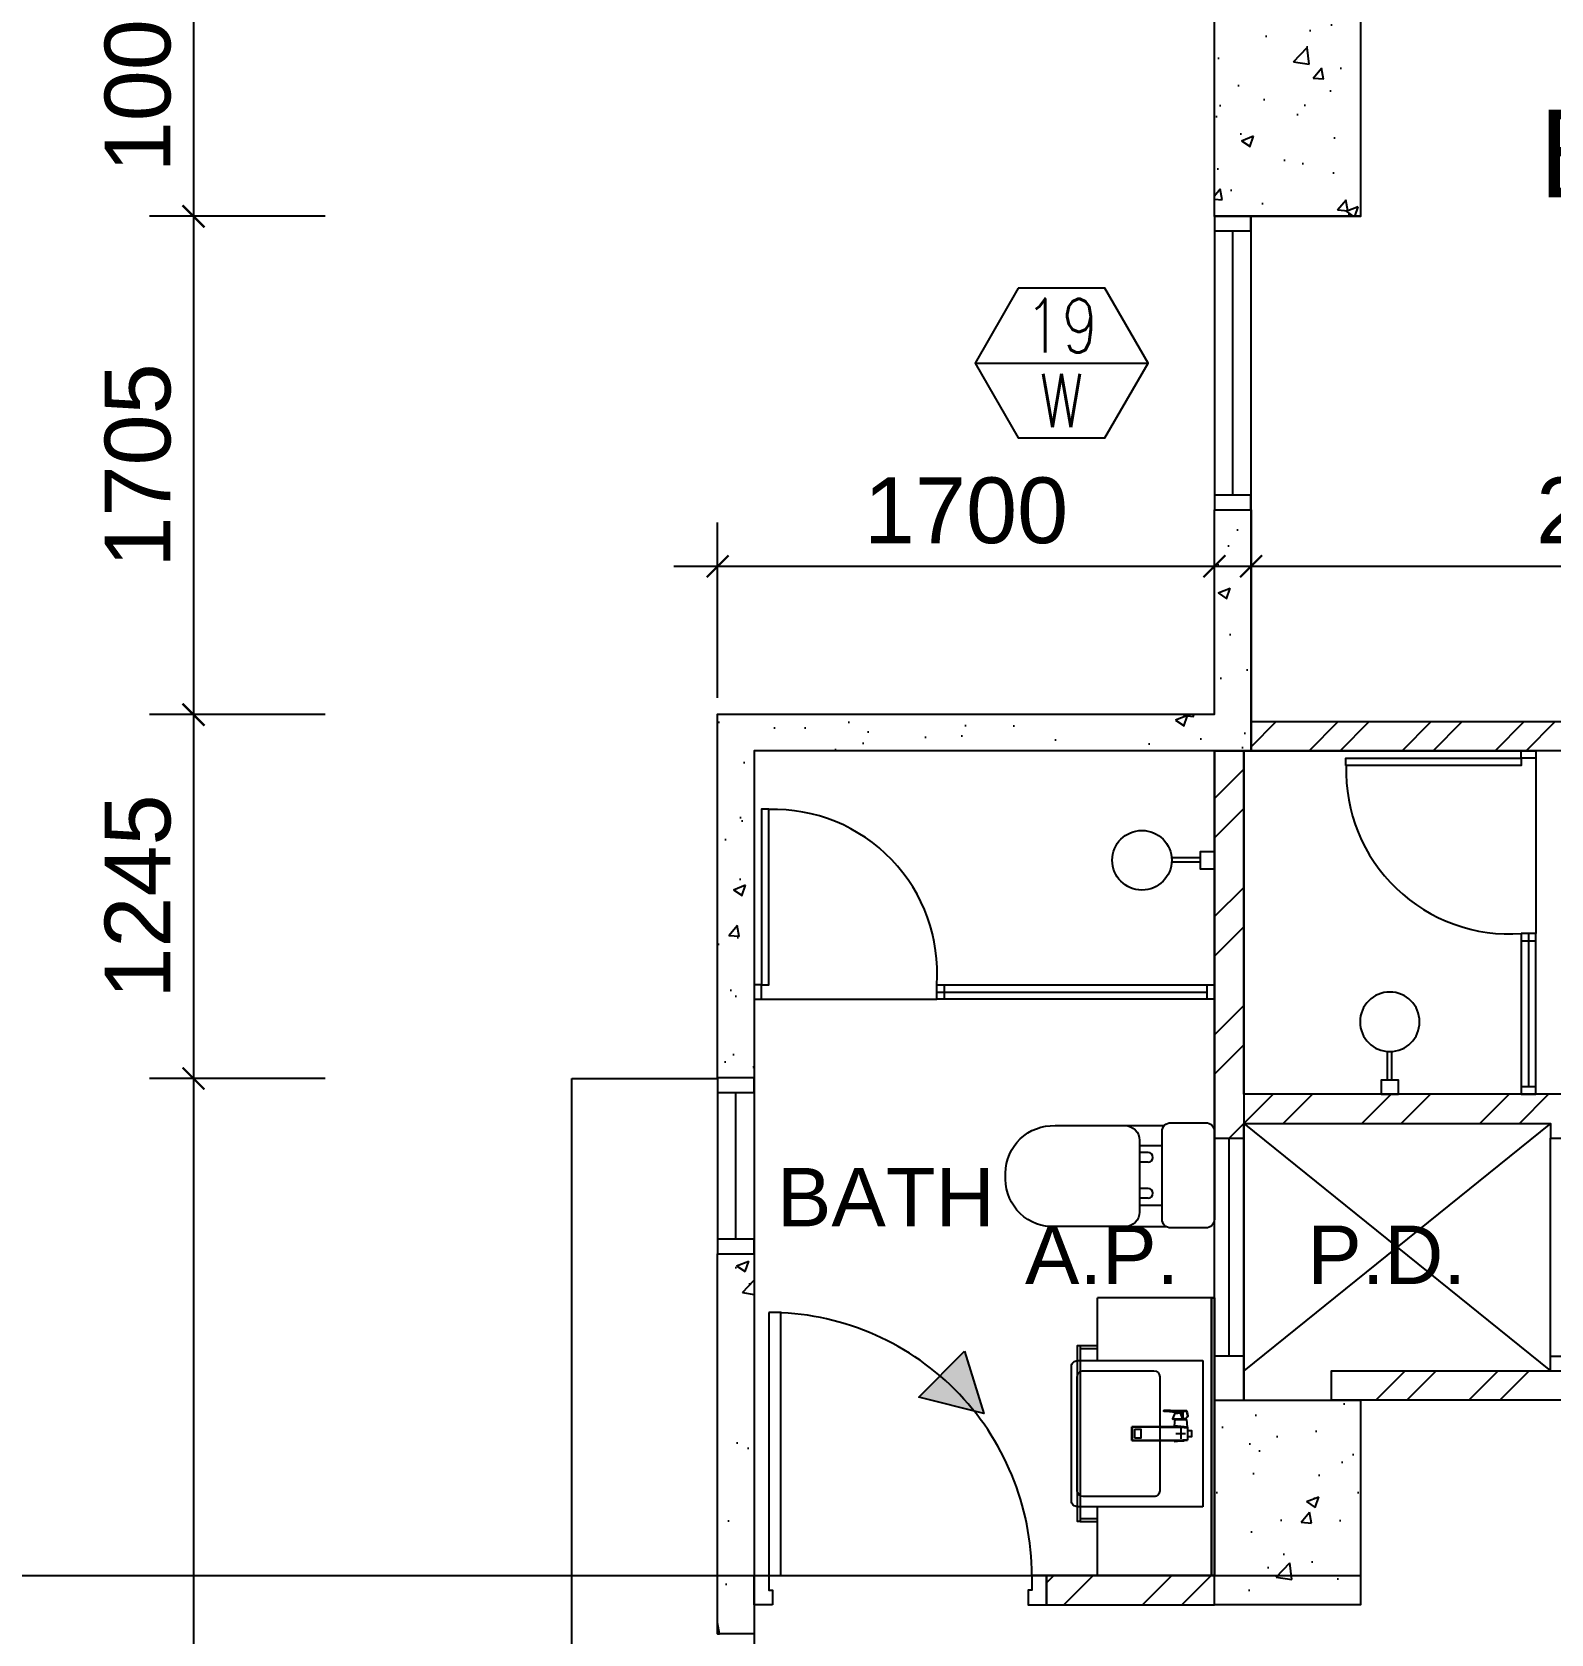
# Model space of a CAD drawing. Header units: millimetres. Extents: x -1214 to 71105, y 7230 to 56309.
# Drawn here: x 10654 to 15852, y 28500 to 33981 of the extents above; entities that cross this region are included whole.
import ezdxf
from ezdxf.enums import TextEntityAlignment as Align

# ---------------------------------------------------------------- set-up
doc = ezdxf.new("R2010")
doc.units = ezdxf.units.MM
doc.header["$MEASUREMENT"] = 0
doc.linetypes.add('CENTERX2', pattern=[101.6, 63.5, -12.7, 12.7, -12.7])
doc.layers.get('0').update_dxf_attribs({"color": 8})
doc.layers.get('Defpoints').update_dxf_attribs({"color": 8})
for name, color, linetype in [('Architectural Features', 8, 'Continuous'), ('Default', 8, 'Continuous'), ('Door', 8, 'Continuous'), ('FSD', 8, 'Continuous'), ('GBP A.P.', 8, 'Continuous'), ('GBP Dim', 8, 'Continuous'), ('GBP Text 200', 8, 'Continuous'), ('GBP Text 250', 8, 'Continuous'), ('grid', 8, 'CENTERX2'), ('hatch', 8, 'Continuous'), ('LP-Furn built-in', 8, 'Continuous'), ('LP-Sanitary', 8, 'Continuous'), ('PD', 8, 'Continuous'), ('PD DOOR', 8, 'Continuous'), ('TEXT', 8, 'Continuous'), ('WALL-NEW', 8, 'Continuous'), ('WALL-STRUCTURE', 8, 'Continuous'), ('WINDOW', 8, 'Continuous'), ('Window Mark', 8, 'Continuous'), ('zzz-room mix', 8, 'Continuous')]:
    doc.layers.add(name, color=color, linetype=linetype)
doc.layers.add('LP-Nonplot', color=8, linetype='Continuous', plot=False)
doc.styles.add('BH', font='arial.ttf')
doc.styles.add('ROMANS', font='romans.shx')
doc.dimstyles.new('200 GBP', dxfattribs={"dimscale": 1.5, "dimtxt": 150, "dimasz": 50, "dimexe": 100, "dimexo": 50, "dimgap": 50, "dimtad": 1, "dimdec": 0, "dimzin": 0, "dimdsep": 46, "dimtxsty": 'BH', "dimblk": 'ARCHTICK', "dimcen": 0.09, "dimdle": 100, "dimclrd": 9, "dimclre": 9, "dimclrt": 1, "dimadec": 0, "dimazin": 0, "dimtfac": 1, "dimtdec": 0, "dimtix": 1, "dimtmove": 2, "dimatfit": 3, "dimldrblk": 'ARCHTICK', "dimfxl": 300, "dimfxlon": 1, "dimtolj": 1, "dimtzin": 0, "dimarcsym": 0})

# ---------------------------------------------------------------- blocks, each defined once
blk = doc.blocks.new('SEANNOT_GROUP2')
at = {"layer": 'Default'}
blk.add_line((81.5, 351.1), (81.5, 317.9), dxfattribs=at)
blk = doc.blocks.new('SEANNOT_GROUP3')
at = {"layer": 'Default'}
blk.add_line((99.8, 335.2), (63.8, 335.2), dxfattribs=at)
blk = doc.blocks.new('ghtfdgd')
at = {"layer": 'LP-Sanitary'}
for p, q in [((79230.7, -114993.6), (79230.7, -114979.6)), ((79231.2, -114979.1), (79250.2, -114979.1)), ((79250.7, -114979.6), (79250.7, -114993.6)), ((79214.2, -115039.6), (79218.2, -114994.6)), ((79217.1, -115027.9), (79214.2, -115039.6)), ((79215.7, -115019.1), (79215.7, -115005.6)), ((79215.7, -115005.6), (79217.2, -115005.6)), ((79220.2, -114994.6), (79217.1, -115027.9)), ((79217.5, -115184.4), (79217.1, -115027.9)), ((79220.2, -114994.6), (79218.2, -114994.6)), ((79218.9, -115183.4), (79220.2, -114994.6)), ((79261.1, -114994.6), (79220.2, -114994.6)), ((79250.2, -114994.1), (79231.2, -114994.1)), ((79238.9, -114994.1), (79238.9, -114994.6)), ((79242.4, -114994.6), (79242.4, -114994.1)), ((79263.2, -114994.6), (79261.1, -114994.6)), ((79261.1, -114994.6), (79262.4, -115183.4)), ((79264.2, -115027.9), (79261.1, -114994.6)), ((79263.2, -114994.6), (79288.7, -114996.6)), ((79263.2, -114994.6), (79267.1, -115039.6)), ((79264.2, -115027.9), (79263.8, -115184.4)), ((79264.2, -115027.9), (79267.1, -115039.6)), ((79288.7, -115037.7), (79267.1, -115039.6)), ((79288.7, -115037.7), (79288.7, -114996.6)), ((79290.7, -115009.4), (79290.7, -115000.9)), ((79290.7, -115009.6), (79290.7, -115009.4)), ((79290.7, -115010.3), (79290.7, -115009.6)), ((79290.7, -115044.4), (79290.7, -115010.3)), ((79290.9, -115010.4), (79310.4, -115018.6)), ((79290.9, -115010.4), (79290.9, -115044.5)), ((79290.9, -115044.5), (79310.4, -115036.3)), ((79310.7, -115017.8), (79291, -115009.5)), ((79291, -115009.5), (79291, -115009.5)), ((79291, -115009.5), (79291, -115009.5)), ((79291, -115044.9), (79310.7, -115036.6)), ((79310.4, -115018.6), (79310.5, -115018.7)), ((79310.4, -115036.3), (79310.5, -115036.2)), ((79310.5, -115018.7), (79310.5, -115027.4)), ((79310.5, -115036.2), (79310.5, -115027.4)), ((79310.7, -115017.8), (79314.8, -115009.2)), ((79313.5, -115028.9), (79313.5, -115020.8)), ((79313.5, -115020.8), (79317.3, -115050.9)), ((79313.5, -115028.9), (79313.5, -115036.9)), ((79313.5, -115036.9), (79317.3, -115075.5)), ((79313.5, -115037), (79317.3, -115075.5)), ((79315.2, -115010.7), (79313.6, -115020.4)), ((79313.6, -115020.5), (79313.6, -115020.4)), ((79317.3, -115050.5), (79313.6, -115020.5)), ((79315.2, -115010.7), (79317.3, -115050.4)), ((79318, -115050.2), (79316, -115010.5)), ((79317.3, -115002.9), (79318.9, -114997.5)), ((79319.4, -115044.7), (79317.3, -115002.9)), ((79318.7, -114997.4), (79318.9, -114997.5)), ((79319.3, -114997.6), (79318.9, -114997.4)), ((79318.9, -114997.5), (79319.4, -114997.7)), ((79319.4, -114997.7), (79319.4, -115044.7)), ((79319.8, -115045.3), (79319.8, -114998.3)), ((79217.1, -115039.6), (79214.2, -115039.6)), ((79267.1, -115039.6), (79264.2, -115039.6)), ((79290.7, -115044.7), (79290.7, -115044.4)), ((79317.3, -115050.4), (79317.3, -115050.5)), ((79317.3, -115051.4), (79317.3, -115063.3)), ((79317.3, -115075.1), (79317.3, -115063.3)), ((79317.7, -115051.6), (79318.9, -115052.3)), ((79317.7, -115063.5), (79317.7, -115051.6)), ((79317.7, -115063.5), (79317.7, -115075.4)), ((79317.7, -115075.4), (79318.9, -115074.8)), ((79319.4, -115051), (79318, -115050.2)), ((79318, -115076), (79319.3, -115075.3)), ((79318.9, -115074.8), (79318.9, -115052.3)), ((79319.4, -115044.7), (79319.4, -115051)), ((79319.8, -115051.6), (79319.8, -115045.3)), ((79319.8, -115051.9), (79319.8, -115051.6)), ((79319.8, -115051.9), (79319.8, -115074.4)), ((79319.8, -115074.4), (79319.8, -115074.6)), ((79218.9, -115183.4), (79217.5, -115184.4)), ((79217.5, -115184.4), (79263.8, -115184.4)), ((79262.4, -115183.4), (79218.9, -115183.4)), ((79225, -115154.8), (79225, -115173.1)), ((79255.3, -115153.8), (79226, -115153.8)), ((79255.3, -115154), (79226, -115154)), ((79226, -115174.1), (79255.3, -115174.1)), ((79256.3, -115173.1), (79256.3, -115154.8)), ((79262.4, -115183.4), (79263.8, -115184.4))]:
    blk.add_line(p, q, dxfattribs=at)
for centre, radius, start, end in [((79231.2, -114979.6), 0.5, 90, 180), ((79250.2, -114979.6), 0.5, 0, 90), ((79240.7, -115019.1), 25, 180, 185.7425), ((79231.2, -114993.6), 0.5, 180, 270), ((79250.2, -114993.6), 0.5, 270, 0), ((79280.3, -115017.1), 20, 56.8024, 65.1654), ((79280.3, -115017.1), 20, 294.8346, 301.6128), ((79290.9, -115000.9), 0.2, 127.8526, 180), ((79511, -115282.7), 357.7, 125.8498, 127.9825), ((79530.3, -115308.3), 389.7, 125.9264, 127.8836), ((79234, -109870), 5139.5, 270.6358, 270.8997), ((79227.2, -108854.2), 6155.7, 270.59451, 270.81562), ((79288.3, -115009.7), 2.67, 3.1953, 9.3367), ((79301.7, -114992.9), 0.28, 69.6864, 135.2011), ((79319.7, -114996.5), 23.1, 247.1252, 247.4995), ((79339.3, -115104.4), 73.6, 112.7571, 112.8748), ((79312.3, -115020.9), 1.23, 6.0946, 11.5159), ((79308.7, -115037.4), 4.84, 5.245, 7.1928), ((79310.7, -115037.3), 2.83, 5.6454, 8.8147), ((79314, -115009.4), 0.822, 12.8215, 37.3786), ((79314.7, -115011.5), 2.53, 77.4972, 90.7881), ((79315.1, -115009.5), 0.509, 38.0096, 78.4052), ((84763.2, -116562.2), 5664.7, 164.0221, 164.0885), ((79313.8, -115010.5), 2.18, 358.6743, 36.2852), ((79318.5, -114997.9), 0.689, 55.9542, 80.1325), ((79319, -114998.3), 0.8, 0.0065, 61.4767), ((79290.9, -115044.7), 0.2, 180.014, 293.047), ((79317.8, -115050.7), 0.54, 62.2217, 149.6873), ((79305.3, -115051.3), 11.9, 359.6229, 2.1624), ((79313.2, -115075.2), 4.12, 356.1198, 1.3814), ((79317.8, -115075.5), 0.494, 177.6992, 295.8531), ((79318.6, -115075.3), 0.938, 181.0891, 220.2205), ((79315.7, -115050), 2.38, 342.3129, 353.972), ((79317.3, -115050.2), 0.738, 359.2113, 2.9985), ((79319, -115074.6), 0.786, 294.1963, 0.4917), ((79319.1, -115051.6), 0.688, 1.5121, 63.734)]:
    blk.add_arc(centre, radius, start, end, dxfattribs=at)
for centre, major_axis, ratio, start_param, end_param in [((79290.9, -115000.9), (0.2, 0), 0.870233, 1.308042, 3.141593), ((79290.9, -115009.4), (0.2, 0), 0.870251, 1.333095, 3.141593), ((79290.9, -115010.3), (0.2, 0), 0.5, 3.141593, 4.712389), ((79290.9, -115000.9), (0.123, -0.158), 0.834595, 2.099205, 3.141593), ((79290.9, -115000.9), (0.123, -0.158), 0.834595, 3.141593, 3.165459), ((79290.9, -115010), (0.077, 0.836), 0.04975, 4.217846, 5.325586), ((79301.6, -114992.9), (0.117, -0.162), 0.844851, 2.109561, 3.167674), ((79310.4, -115018.2), (-0.311, -0.737), 0.21898, 1.092037, 2.210933), ((79310.4, -115035.9), (-0.311, 0.737), 0.21898, 2.049556, 3.141593), ((79310.5, -115018.3), (-0.309, -0.738), 0.217421, 1.09135, 2.210755), ((79310.5, -115035.8), (-0.309, 0.738), 0.217421, 2.050243, 3.169648), ((79310.4, -115035.9), (-0.311, 0.737), 0.21898, 3.141593, 3.168451), ((79314.3, -115020.6), (-0.782, -0.167), 0.921627, 5.682069, 6.099643), ((79314.3, -115020.8), (-0.794, -0.099), 0.898005, 5.760928, 6.175764), ((79314.3, -115036.7), (0.793, 0.106), 0.789486, 3.026004, 3.133916), ((79314.3, -115036.9), (0.796, 0.077), 0.827125, 3.057559, 3.141593), ((79315.1, -115009.6), (0.173, 0.708), 0.018166, 0.444134, 0.918054), ((79315.3, -115009.6), (0.412, 0.321), 0.549065, 0.513637, 1.195391), ((79315.7, -115010.9), (-0.499, -0.026), 0.868619, 4.118709, 5.82428), ((79316.8, -115003.6), (0.961, -0.275), 0.902908, 1.271288, 1.565184), ((79318.4, -114998), (-0.211, -0.772), 0.117484, 2.694436, 3.141054), ((79318.5, -114998.1), (-0.382, -0.703), 0.237912, 2.705017, 3.14394), ((79319, -114998.3), (-0.382, -0.703), 0.237912, 2.705017, 3.141091), ((79319, -114998.3), (-0.8, 0), 0.876594, 3.141494, 4.164132), ((79290.9, -115044.4), (0.2, 0), 0.5, 3.141593, 4.712389), ((79290.9, -115044.1), (-0.077, 0.836), 0.04975, 2.065339, 3.17308), ((79317.8, -115050.6), (-0.5, -0.016), 0.857677, 4.139605, 5.842177), ((79317.8, -115050.9), (-0.5, -0.02), 0.273668, 4.356492, 6.23412), ((79317.8, -115063.3), (-0.5, 0), 0.5, 0.054498, 1.448623), ((79317.8, -115075.5), (-0.494, 0.079), 0.969108, 0.192451, 2.070079), ((79319, -115045.3), (-0.8, 0), 0.876594, 3.141494, 4.164132), ((79226, -115154.8), (-1, 0), 0.992546, 4.712389, 6.283185), ((79226, -115154.9), (1, 0), 0.890286, 1.570796, 3.141593), ((79226, -115173.1), (1, 0), 0.992546, 3.141593, 4.712389), ((79255.3, -115154.8), (-1, 0), 0.992546, 3.141593, 4.712389), ((79255.3, -115154.9), (1, 0), 0.890286, 0, 1.570796), ((79255.3, -115173.1), (1, 0), 0.992546, 4.712389, 6.283185)]:
    blk.add_ellipse(centre, major_axis=major_axis, ratio=ratio, start_param=start_param, end_param=end_param, dxfattribs=at)
for points, knots in [([(79291, -115009.5), (79291, -115009.5), (79290.9, -115009.5), (79290.8, -115009.6), (79290.7, -115009.6), (79290.7, -115009.6)], [0, 0, 0, 0, 0.5, 0.5, 1, 1, 1, 1]), ([(79291, -115000.7), (79291, -115000.8), (79291, -115000.8), (79291, -115000.9), (79291, -115001.2), (79291, -115001.4), (79291, -115001.7), (79291, -115002.7), (79291, -115003.8), (79291, -115004.8), (79291, -115006.3), (79291, -115007.8), (79291, -115009.2)], [0, 0, 0, 0, 0.02306, 0.02306, 0.02306, 0.115301, 0.115301, 0.115301, 0.484264, 0.484264, 0.484264, 1, 1, 1, 1]), ([(79301.6, -114992.7), (79301.9, -114992.8), (79302.2, -114992.9), (79302.5, -114993), (79305, -114993.6), (79307.5, -114994.3), (79310.1, -114995), (79312.9, -114995.8), (79315.8, -114996.6), (79318.7, -114997.4)], [0, 0, 0, 0, 0.051688, 0.051688, 0.051688, 0.494848, 0.494848, 0.494848, 1, 1, 1, 1]), ([(79310.5, -115018.7), (79310.9, -115018.8), (79311.2, -115019), (79311.9, -115019.4), (79312.2, -115019.7), (79312.8, -115020.1), (79313, -115020.3), (79313.4, -115020.5), (79313.5, -115020.5), (79313.5, -115020.7)], [0, 0, 0, 0, 0.25, 0.25, 0.5, 0.5, 0.75, 0.75, 1, 1, 1, 1]), ([(79310.5, -115036.2), (79310.9, -115036.1), (79311.2, -115035.9), (79311.9, -115035.6), (79312.2, -115035.5), (79312.8, -115035.6), (79313, -115035.7), (79313.4, -115036.2), (79313.5, -115036.5), (79313.5, -115036.8)], [0, 0, 0, 0, 0.25, 0.25, 0.5, 0.5, 0.75, 0.75, 1, 1, 1, 1]), ([(79313.6, -115020.4), (79313.5, -115020.2), (79313.5, -115020), (79313.3, -115019.6), (79313.2, -115019.3), (79312.7, -115018.8), (79312.3, -115018.6), (79311.6, -115018.2), (79311.2, -115018), (79310.8, -115017.9)], [0, 0, 0, 0, 0.25, 0.25, 0.5, 0.5, 0.75, 0.75, 1, 1, 1, 1]), ([(79310.8, -115036.5), (79311, -115036.5), (79311.3, -115036.3), (79311.8, -115036.2), (79312.2, -115036.1), (79312.5, -115036), (79312.8, -115036), (79313, -115036), (79313.1, -115036.1), (79313.2, -115036.2), (79313.4, -115036.3), (79313.5, -115036.6), (79313.5, -115036.7), (79313.5, -115036.8)], [0, 0, 0, 0, 0.124812, 0.2213171, 0.3092796, 0.3899271, 0.4711589, 0.5451559, 0.6166529, 0.6889172, 0.7974179, 0.8896188, 0.9816515, 0.9816515, 0.9816515, 0.9816515]), ([(79314.8, -115009.2), (79314.8, -115009.2), (79314.9, -115009.2), (79314.9, -115009.2), (79315, -115009.2), (79315, -115009.2), (79315.1, -115009.2), (79315.2, -115009.2)], [0, 0, 0, 0, 0.25, 0.25, 0.5, 0.5, 1, 1, 1, 1]), ([(79317.1, -115002.7), (79317, -115003), (79316.9, -115003.3), (79316.8, -115003.6), (79316.5, -115004.7), (79316.2, -115005.8), (79315.9, -115006.9), (79315.7, -115007.6), (79315.4, -115008.3), (79315.2, -115009)], [0, 0, 0, 0, 0.131954, 0.131954, 0.131954, 0.659772, 0.659772, 0.659772, 1, 1, 1, 1]), ([(79315.2, -115009.2), (79315.2, -115009.2), (79315.2, -115009.2), (79315.2, -115009.2), (79315.2, -115009.2), (79315.2, -115009.2)], [0, 0, 0, 0, 0.5, 0.5, 1, 1, 1, 1]), ([(79315.2, -115009.2), (79315.3, -115009.3), (79315.3, -115009.4), (79315.3, -115009.5), (79315.3, -115009.6), (79315.3, -115009.8), (79315.3, -115009.8), (79315.3, -115009.9), (79315.3, -115010), (79315.2, -115010.2), (79315.2, -115010.3), (79315.2, -115010.5), (79315.2, -115010.6), (79315.2, -115010.7)], [0, 0, 0, 0, 0.125, 0.125, 0.25, 0.25, 0.375, 0.375, 0.5, 0.5, 0.75, 0.75, 1, 1, 1, 1]), ([(79318.7, -114997.4), (79318.6, -114997.5), (79318.6, -114997.7), (79318.5, -114997.9), (79318.2, -114999), (79317.9, -115000.1), (79317.5, -115001.2), (79317.4, -115001.7), (79317.2, -115002.2), (79317.1, -115002.7)], [0, 0, 0, 0, 0.095324, 0.095324, 0.095324, 0.707603, 0.707603, 0.707603, 1, 1, 1, 1]), ([(79317.3, -115050.5), (79317.3, -115050.5), (79317.3, -115050.5), (79317.3, -115050.6), (79317.3, -115050.6), (79317.3, -115050.7), (79317.3, -115050.8), (79317.3, -115050.9)], [0, 0, 0, 0, 0.25, 0.25, 0.5, 0.5, 1, 1, 1, 1]), ([(79317.3, -115051.4), (79317.3, -115051.5), (79317.3, -115051.5), (79317.5, -115051.6), (79317.6, -115051.6), (79317.7, -115051.6)], [0, 0, 0, 0, 0.5, 0.5, 1, 1, 1, 1]), ([(79317.3, -115075.1), (79317.3, -115075.2), (79317.3, -115075.2), (79317.5, -115075.3), (79317.6, -115075.3), (79317.7, -115075.4)], [0, 0, 0, 0, 0.5, 0.5, 1, 1, 1, 1]), ([(79317.7, -115051.6), (79317.7, -115051.6), (79317.7, -115051.5), (79317.8, -115051.4), (79317.8, -115051.3), (79317.8, -115051.1), (79317.8, -115051), (79317.9, -115050.9), (79317.9, -115050.8), (79317.9, -115050.7)], [0, 0, 0, 0, 0.25, 0.25, 0.5, 0.5, 0.75, 0.75, 1, 1, 1, 1]), ([(79319.4, -115051), (79319.4, -115051), (79319.4, -115051), (79319.4, -115051), (79319.4, -115051), (79319.4, -115051), (79319.4, -115051), (79319.4, -115051.1), (79319.4, -115051.1), (79319.4, -115051.2), (79319.4, -115051.2), (79319.3, -115051.3), (79319.3, -115051.3), (79319.3, -115051.4), (79319.3, -115051.5), (79319.2, -115051.6), (79319.2, -115051.6), (79319.1, -115051.7), (79319.1, -115051.8), (79319, -115051.9), (79319, -115052), (79318.9, -115052.1), (79318.9, -115052.1), (79318.9, -115052.2), (79318.9, -115052.3), (79318.9, -115052.3), (79318.9, -115052.3), (79318.9, -115052.3), (79318.9, -115052.3), (79318.9, -115052.3), (79318.9, -115052.3)], [0, 0, 0, 0, 0.000034, 0.000034, 0.000034, 0.03445, 0.03445, 0.03445, 0.175251, 0.175251, 0.175251, 0.317196, 0.317196, 0.317196, 0.479622, 0.479622, 0.479622, 0.662074, 0.662074, 0.662074, 0.829132, 0.829132, 0.829132, 0.958486, 0.958486, 0.958486, 0.999966, 0.999966, 0.999966, 1, 1, 1, 1]), ([(79319.8, -115051.9), (79319.8, -115052), (79319.7, -115052), (79319.7, -115052.1), (79319.6, -115052.2), (79319.4, -115052.3), (79319.3, -115052.3), (79319.1, -115052.3), (79319, -115052.3), (79318.9, -115052.3)], [0, 0, 0, 0, 0.25, 0.25, 0.5, 0.5, 0.75, 0.75, 1, 1, 1, 1]), ([(79319.8, -115074.4), (79319.8, -115074.5), (79319.7, -115074.5), (79319.7, -115074.6), (79319.6, -115074.7), (79319.4, -115074.8), (79319.3, -115074.8), (79319.1, -115074.8), (79319, -115074.8), (79318.9, -115074.8)], [0, 0, 0, 0, 0.25, 0.25, 0.5, 0.5, 0.75, 0.75, 1, 1, 1, 1]), ([(79319.3, -115075.3), (79319.3, -115075.3), (79319.3, -115075.3), (79319.2, -115075.3), (79319.2, -115075.3), (79319.1, -115075.3), (79319.1, -115075.2), (79319, -115075.2), (79319, -115075.1), (79318.9, -115075.1), (79318.9, -115075), (79318.9, -115074.9), (79318.9, -115074.9), (79318.9, -115074.9), (79318.9, -115074.8), (79318.9, -115074.8), (79318.9, -115074.8), (79318.9, -115074.8), (79318.9, -115074.8)], [0.3296223, 0.3296223, 0.3296223, 0.3296223, 0.4796217, 0.4796217, 0.4796217, 0.6620737, 0.6620737, 0.6620737, 0.829132, 0.829132, 0.829132, 0.9584856, 0.9584856, 0.9584856, 0.9999655, 0.9999655, 0.9999655, 1, 1, 1, 1])]:
    blk.add_open_spline(points, degree=3, knots=knots, dxfattribs=at)
for points, degree in [([(79301.8, -114992.7), (79301.7, -114992.6), (79301.7, -114992.7), (79301.6, -114992.7)], 3), ([(79318.6, -114997.3), (79316.3, -114996.6), (79310.7, -114995.1), (79301.8, -114992.7)], 3), ([(79313.5, -115028.9), (79313.5, -115028.4), (79313.4, -115028), (79312.3, -115027.4), (79311.4, -115027.4), (79310.5, -115027.4)], 5), ([(79317.9, -115075.9), (79317.9, -115076), (79318, -115076), (79318, -115075.9)], 3)]:
    blk.add_open_spline(points, degree=degree, dxfattribs=at)
at = {"layer": 'LP-Nonplot'}
for name in ['SEANNOT_GROUP3', 'SEANNOT_GROUP2']:
    blk.add_blockref(name, (79159.1, -115352.3), dxfattribs=at)
blk = doc.blocks.new('SINK')
at = {"layer": 'LP-Sanitary'}
blk.add_line((-74936.8, -44774), (-75436.8, -44774), dxfattribs=at)
blk.add_lwpolyline([(-75436.8, -44774), (-75436.8, -45203.2, 0.414214), (-75416.8, -45223.2), (-74956.8, -45223.2, 0.414214), (-74936.8, -45203.2), (-74936.8, -44774)], format="xyb", dxfattribs=at)
blk.add_lwpolyline([(-75401.8, -44941.1), (-75401.8, -45183.3, 0.414117), (-75381.8, -45203.2), (-74991.8, -45203.2, 0.41431), (-74971.8, -45183.2), (-74971.8, -44941.1, 0.414117), (-74991.8, -44921.1), (-75381.8, -44921.1, 0.41431)], format="xyb", close=True, dxfattribs=at)
at = {"layer": 'LP-Furn built-in'}
blk.add_blockref('ghtfdgd', (-154427.4, 70168.1), dxfattribs=at)
blk = doc.blocks.new('pln_sink 1100x380')
at = {"ltscale": 1000}
for p, q in [((0, 0), (400, 0)), ((400, 0), (400, -235)), ((459.9, -184.9), (400, -184.9)), ((459.9, -194.9), (400, -194.9)), ((400, -735), (400, -950)), ((459.9, -776.6), (400, -776.6)), ((459.9, -786.6), (400, -786.6)), ((0, -950), (400, -950))]:
    blk.add_line(p, q, dxfattribs=at)
for points in [[(10, -950), (10, 0), (0, 0), (0, -950), (10, -950)], [(10, 0), (10, -950), (0, -950), (0, 0), (10, 0)]]:
    blk.add_lwpolyline(points, dxfattribs=at)
at = {"ltscale": 200}
blk.add_lwpolyline([(459.9, -184.9), (468.4, -184.9), (468.4, -786.6), (459.9, -786.6)], close=True, dxfattribs=at)
at = {"layer": 'LP-Furn built-in', "extrusion": (0, 0, -1), "zscale": -1, "rotation": 270}
blk.add_blockref('SINK', (44734, -75671.8), dxfattribs=at)
blk = doc.blocks.new('pln_shower head')
at = {"ltscale": 100}
for points in [[(101, 9.1), (200, 9.1)], [(101, -5.9), (200, -5.9)]]:
    blk.add_lwpolyline(points, dxfattribs=at)
at = {"ltscale": 0.5}
blk.add_lwpolyline([(248, 30.1), (248, -29.9), (200, -29.9), (200, 30.1)], close=True, dxfattribs=at)
at = {"ltscale": 100}
blk.add_circle((0, 0), 101.9, dxfattribs=at)
blk = doc.blocks.new('pln_toilet')
for p, q in [((-170.1, -306.5), (-170.1, -171.6)), ((175.5, -306.5), (175.5, -165.2)), ((-78.2, -226.9), (-78.2, -256.5)), ((-45, -226.9), (-45, -256.5)), ((44.7, -226.9), (44.7, -256.5)), ((77.9, -226.9), (77.9, -256.5))]:
    blk.add_line(p, q)
for points in [[(180, -30), (180, -149.3, -0.414214), (150, -179.3), (-150, -179.3, -0.414214), (-180, -149.3), (-180, -30, -0.414214), (-150, 0), (150, 0, -0.414214)], [(175.5, -306.5), (175.5, -545.1, -0.424695), (14, -715.1), (-7.8, -715.1, -0.423698), (-170.1, -545.1), (-170.1, -306.5, -0.414214), (-120.1, -256.5), (125.5, -256.5, -0.414214)]]:
    blk.add_lwpolyline(points, format="xyb", close=True)
for points in [[(-101.9, -256.5), (-101.9, -179.3)], [(102.9, -179.3), (102.9, -256.5)]]:
    blk.add_lwpolyline(points)
for centre in [(-61.6, -226.9), (61.3, -226.9)]:
    blk.add_arc(centre, 16.6, 0, 180)
blk = doc.blocks.new('A$C65CE4B9A')
at = {"layer": 'grid', "ltscale": 200}
blk.add_line((-66500, -6750), (0, -6750), dxfattribs=at)
blk = doc.blocks.new('_ArchTick')
at = {"color": 0, "const_width": 0.1}
blk.add_lwpolyline([(0.5, 0.5), (-0.5, -0.5)], dxfattribs=at)
blk = doc.blocks.new('*D28')
at = {"layer": 'Defpoints', "color": 0, "transparency": 16777216}
for p in [(11206.5, 30400.1), (11206.5, 24300), (11206.5, 24300)]:
    blk.add_point(p, dxfattribs=at)
at = {"layer": 'GBP Dim', "color": 9, "lineweight": -2, "transparency": 16777216}
for p, q in [((11206.5, 30550.1), (11206.5, 24150)), ((11206.5, 30400.1), (11056.5, 30400.1)), ((11206.5, 24300), (11056.5, 24300))]:
    blk.add_line(p, q, dxfattribs=at)
at = {"layer": 'GBP Dim', "color": 9, "lineweight": -2, "transparency": 16777216, "xscale": 75, "yscale": 75, "zscale": 75}
for p, rotation in [((11206.5, 30400.1), 90), ((11206.5, 24300), 270)]:
    blk.add_blockref('_ArchTick', p, dxfattribs=dict(at, rotation=rotation))
at = {"layer": 'GBP Dim', "transparency": 16777216, "insert": (11016.6, 27350), "char_height": 225, "attachment_point": 5, "rotation": 90, "style": 'BH'}
blk.add_mtext('\\A1;6100', dxfattribs=at)
blk = doc.blocks.new('*D54')
at = {"layer": 'Defpoints', "color": 0, "transparency": 16777216}
for p in [(13532, 34349.9), (11206.5, 33350), (14032, 33350)]:
    blk.add_point(p, dxfattribs=at)
at = {"layer": 'GBP Dim', "color": 9, "lineweight": -2, "transparency": 16777216}
for p, q in [((11206.5, 34499.9), (11206.5, 33200)), ((11656.5, 34349.9), (11056.5, 34349.9)), ((11656.5, 33350), (11056.5, 33350))]:
    blk.add_line(p, q, dxfattribs=at)
at = {"layer": 'GBP Dim', "color": 9, "lineweight": -2, "transparency": 16777216, "xscale": 75, "yscale": 75, "zscale": 75}
for p, rotation in [((11206.5, 34349.9), 90), ((11206.5, 33350), 270)]:
    blk.add_blockref('_ArchTick', p, dxfattribs=dict(at, rotation=rotation))
at = {"layer": 'GBP Dim', "transparency": 16777216, "insert": (11016.6, 33849.9), "char_height": 225, "attachment_point": 5, "rotation": 90, "style": 'BH'}
blk.add_mtext('\\A1;1000', dxfattribs=at)
blk = doc.blocks.new('*D55')
at = {"layer": 'Defpoints', "color": 0, "transparency": 16777216}
for p in [(14032, 33350), (11206.5, 31645.2), (13532, 31645.2)]:
    blk.add_point(p, dxfattribs=at)
at = {"layer": 'GBP Dim', "color": 9, "lineweight": -2, "transparency": 16777216}
for p, q in [((11206.5, 33500), (11206.5, 31495.2)), ((11656.5, 33350), (11056.5, 33350)), ((11656.5, 31645.2), (11056.5, 31645.2))]:
    blk.add_line(p, q, dxfattribs=at)
at = {"layer": 'GBP Dim', "color": 9, "lineweight": -2, "transparency": 16777216, "xscale": 75, "yscale": 75, "zscale": 75}
for p, rotation in [((11206.5, 33350), 90), ((11206.5, 31645.2), 270)]:
    blk.add_blockref('_ArchTick', p, dxfattribs=dict(at, rotation=rotation))
at = {"layer": 'GBP Dim', "transparency": 16777216, "insert": (11016.6, 32497.6), "char_height": 225, "attachment_point": 5, "rotation": 90, "style": 'BH'}
blk.add_mtext('\\A1;1705', dxfattribs=at)
blk = doc.blocks.new('*D72')
at = {"layer": 'Defpoints', "color": 0, "transparency": 16777216}
for p in [(12401, 31645.2), (11206.5, 30400.1), (12401, 30400.1, 0)]:
    blk.add_point(p, dxfattribs=at)
at = {"layer": 'GBP Dim', "color": 9, "lineweight": -2, "transparency": 16777216}
for p, q in [((11206.5, 31795.2), (11206.5, 30250.1)), ((11656.5, 31645.2), (11056.5, 31645.2)), ((11656.5, 30400.1), (11056.5, 30400.1))]:
    blk.add_line(p, q, dxfattribs=at)
at = {"layer": 'GBP Dim', "color": 9, "lineweight": -2, "transparency": 16777216, "xscale": 75, "yscale": 75, "zscale": 75}
for p, rotation in [((11206.5, 31645.2), 90), ((11206.5, 30400.1), 270)]:
    blk.add_blockref('_ArchTick', p, dxfattribs=dict(at, rotation=rotation))
at = {"layer": 'GBP Dim', "transparency": 16777216, "insert": (11016.6, 31022.7), "char_height": 225, "attachment_point": 5, "rotation": 90, "style": 'BH'}
blk.add_mtext('\\A1;1245', dxfattribs=at)
blk = doc.blocks.new('*D73')
at = {"layer": 'Defpoints', "color": 0, "transparency": 16777216}
for p in [(14700, 32152.7), (13000, 31446.2), (14700, 31446.2)]:
    blk.add_point(p, dxfattribs=at)
at = {"layer": 'GBP Dim', "color": 9, "lineweight": -2, "transparency": 16777216}
for p, q in [((13000, 31702.7), (13000, 32302.7)), ((14700, 31702.7), (14700, 32302.7)), ((12850, 32152.7), (14850, 32152.7))]:
    blk.add_line(p, q, dxfattribs=at)
at = {"layer": 'GBP Dim', "color": 9, "lineweight": -2, "transparency": 16777216, "xscale": 75, "yscale": 75, "zscale": 75, "rotation": 180}
blk.add_blockref('_ArchTick', (13000, 32152.7), dxfattribs=at)
at = {"layer": 'GBP Dim', "color": 9, "lineweight": -2, "transparency": 16777216, "xscale": 75, "yscale": 75, "zscale": 75}
blk.add_blockref('_ArchTick', (14700, 32152.7), dxfattribs=at)
at = {"layer": 'GBP Dim', "transparency": 16777216, "insert": (13850, 32342.6), "char_height": 225, "attachment_point": 5, "style": 'BH'}
blk.add_mtext('\\A1;1700', dxfattribs=at)
blk = doc.blocks.new('MISCWINDOWS')
blk.add_line((-4.041, 0), (4.041, 0))
blk.add_lwpolyline([(-2.021, 3.5), (-4.041, 0), (-2.021, -3.5), (2.021, -3.5), (4.041, 0), (2.021, 3.5)], close=True)
at = {"style": 'BH'}
for tag, p in [('MARK_NUMBER', (0, 1.75)), ('DWG_NUMBER', (0, -1.75))]:
    blk.add_attdef(tag, text='', height=2.5, dxfattribs=at).set_placement(p, align=Align.MIDDLE_CENTER)
blk = doc.blocks.new('*D188')
at = {"layer": 'Defpoints', "color": 0, "transparency": 16777216}
for p in [(17475, 32152.7), (14825.3, 31496.2), (17475, 31446.2)]:
    blk.add_point(p, dxfattribs=at)
at = {"layer": 'GBP Dim', "color": 9, "lineweight": -2, "transparency": 16777216}
for p, q in [((14825.3, 31702.7), (14825.3, 32302.7)), ((17475, 31702.7), (17475, 32302.7)), ((14675.3, 32152.7), (17625, 32152.7))]:
    blk.add_line(p, q, dxfattribs=at)
at = {"layer": 'GBP Dim', "color": 9, "lineweight": -2, "transparency": 16777216, "xscale": 75, "yscale": 75, "zscale": 75, "rotation": 180}
blk.add_blockref('_ArchTick', (14825.3, 32152.7), dxfattribs=at)
at = {"layer": 'GBP Dim', "color": 9, "lineweight": -2, "transparency": 16777216, "xscale": 75, "yscale": 75, "zscale": 75}
blk.add_blockref('_ArchTick', (17475, 32152.7), dxfattribs=at)
at = {"layer": 'GBP Dim', "transparency": 16777216, "insert": (16150.2, 32342.6), "char_height": 225, "attachment_point": 5, "style": 'BH'}
blk.add_mtext('\\A1;2650', dxfattribs=at)

msp = doc.modelspace()

# ---------------------------------------------------------------- hatches: boundary and pattern name
at = {"layer": 'FSD'}
msp.add_hatch(color=256, dxfattribs=at).paths.add_polyline_path([(13845.2, 29467.5), (13910.7, 29253.6), (13688.2, 29310)])
at = {"layer": 'hatch'}
h = msp.add_hatch(dxfattribs=at)
h.set_pattern_fill('AR-CONC', color=256, scale=60, style=0)
h.set_pattern_definition([(50, (-579051.98, 745630.23), (430.35611, -37.65128), [45, -495]), (355, (-579052, 745630.23), (-83.2508, 451.31528), [36, -396]), (100.4514, (-579016.1, 745627.1), (347.10563, 413.66373), [38.24411, -420.68527]), (46.1842, (-579052, 745750.23), (640.34463, -99.3114), [67.5, -742.5]), (96.6356, (-578998.6, 745741.96), (560.79762, 584.47072), [57.36617, -631.0278]), (351.1842, (-579052, 745750.23), (560.79717, 584.47116), [54, -594]), (21, (-578991.98, 745720.23), (358.14423, -241.57133), [45, -495]), (326, (-578992, 745720.23), (145.9892, 435.09003), [36, -396]), (71.4514, (-578962.13, 745700.1), (504.13358, 193.5183), [38.24411, -420.68527]), (37.5, (-579051.98, 745630.23), (7.295913, 199.736312), [0, -391.2, 0, -402, 0, -397.5]), (7.5, (-579051.98, 745630.23), (157.84172, 236.647027), [0, -229.2, 0, -382.2, 0, -151.5]), (327.5, (-579185.78, 745630.23), (320.293462, -13.532923), [0, -150, 0, -468, 0, -621]), (317.5, (-579245.78, 745630.23), (349.9117, 60.06299), [0, -195, 0, -310.8, 0, -441])])
h.paths.add_polyline_path([(15200, 34349.9), (15200, 33349.9), (14700, 33349.9), (14700, 34349.9)])
h = msp.add_hatch(dxfattribs=at)
h.set_pattern_fill('AR-CONC', color=256, scale=60, style=0)
h.set_pattern_definition([(50, (-579051.98, 745630.23), (430.35611, -37.65128), [45, -495]), (355, (-579052, 745630.23), (-83.2508, 451.31528), [36, -396]), (100.4514, (-579016.1, 745627.1), (347.10563, 413.66373), [38.24411, -420.68527]), (46.1842, (-579052, 745750.23), (640.34463, -99.3114), [67.5, -742.5]), (96.6356, (-578998.6, 745741.96), (560.79762, 584.47072), [57.36617, -631.0278]), (351.1842, (-579052, 745750.23), (560.79717, 584.47116), [54, -594]), (21, (-578991.98, 745720.23), (358.14423, -241.57133), [45, -495]), (326, (-578992, 745720.23), (145.9892, 435.09003), [36, -396]), (71.4514, (-578962.13, 745700.1), (504.13358, 193.5183), [38.24411, -420.68527]), (37.5, (-579051.98, 745630.23), (7.295913, 199.736312), [0, -391.2, 0, -402, 0, -397.5]), (7.5, (-579051.98, 745630.23), (157.841722, 236.647027), [0, -229.2, 0, -382.2, 0, -151.5]), (327.5, (-579185.78, 745630.23), (320.293462, -13.532923), [0, -150, 0, -468, 0, -621]), (317.5, (-579245.78, 745630.23), (349.9117, 60.06299), [0, -195, 0, -310.8, 0, -441])])
h.paths.add_polyline_path([(13000, 30402.1), (13000, 31646.2), (14700, 31646.2), (14700, 32346.2), (14825.3, 32346.2), (14825.3, 31521.2), (13154.8, 31521.2), (13125, 31521.2), (13125, 30402.1)])
h = msp.add_hatch(dxfattribs=at)
h.set_pattern_fill('ANSI32', color=256, scale=600, style=0)
h.set_pattern_definition([(45, (323672.64, -85897.09), (-159.09903, 159.09903), []), (45, (323778.7, -85897.09), (-159.09903, 159.09903), [])])
h.paths.add_polyline_path([(14825.3, 31621.2), (17575.3, 31621.2), (17575.3, 31521.2), (14825.3, 31521.2)])
h = msp.add_hatch(dxfattribs=at)
h.set_pattern_fill('ANSI32', color=256, scale=30, style=0)
h.set_pattern_definition([(45, (2890.7, 16720.07), (-202.0558, 202.0558), []), (45, (3025.4, 16720.07), (-202.0558, 202.0558), [])])
edge = h.paths.add_edge_path()
edge.add_line((15950, 30196.2), (15950, 30346.2))
edge.add_line((15950, 30346.2), (14800, 30346.2))
edge.add_line((14800, 30346.2), (14800, 31521.2))
edge.add_line((14800, 31521.2), (14700, 31521.2))
edge.add_line((14700, 31521.2), (14800, 31521.2))
edge.add_line((14800, 31521.2), (14700, 31521.2))
edge.add_line((14700, 31521.2), (14700, 30196.2))
edge.add_line((14700, 30196.2), (14700, 31521.2))
edge.add_line((14700, 31521.2), (14700, 30196.2))
edge.add_line((14700, 30196.2), (14700, 31521.2))
edge.add_line((14700, 31521.2), (14700, 30196.2))
edge.add_line((14700, 30196.2), (14800, 30196.2))
edge.add_line((14800, 30196.2), (14800, 30246.2))
edge.add_line((14800, 30246.2), (15850, 30246.2))
edge.add_line((15850, 30246.2), (15850, 30196.2))
edge.add_line((15850, 30196.2), (15950, 30196.2))
h = msp.add_hatch(dxfattribs=at)
h.set_pattern_fill('AR-CONC', color=256, scale=60, style=0)
h.set_pattern_definition([(50, (10109.3, 11879.9), (430.356, -37.651), [45, -495]), (355, (10109.3, 11879.9), (-83.251, 451.315), [36, -396]), (100.4514, (10145.16, 11876.75), (347.106, 413.664), [38.244, -420.685]), (46.1842, (10109.3, 11999.9), (640.345, -99.311), [67.5, -742.5]), (96.6356, (10162.66, 11991.6), (560.798, 584.47), [57.366, -631.028]), (351.184, (10109.3, 11999.9), (560.797, 584.47), [54, -594]), (21, (10169.3, 11969.9), (358.144, -241.571), [45, -495]), (326, (10169.3, 11969.9), (145.989, 435.09), [36, -396]), (71.4514, (10199.14, 11949.76), (504.134, 193.518), [38.244, -420.685]), (37.5, (10109.3, 11879.89), (7.2959, 199.7363), [0, -391.2, 0, -402, 0, -397.5]), (7.5, (10109.3, 11879.9), (157.8417, 236.647), [0, -229.2, 0, -382.2, 0, -151.5]), (327.5, (9975.5, 11879.89), (320.2935, -13.5329), [0, -150, 0, -468, 0, -621]), (317.5, (9915.5, 11879.9), (349.9117, 60.063), [0, -195, 0, -310.8, 0, -441])])
h.paths.add_polyline_path([(13000, 29800.1), (13125, 29800.1), (13125, 28499.9), (13000, 28499.9)])
h = msp.add_hatch(dxfattribs=at)
h.set_pattern_fill('ANSI32', color=256, scale=600, style=0)
h.set_pattern_definition([(45, (-864.01, 1092.3), (-159.099, 159.099), []), (45, (-757.95, 1092.3), (-159.099, 159.099), [])])
h.paths.add_polyline_path([(17475, 29400), (15950, 29400), (15950, 29450), (15850, 29450), (15850, 29400), (15200, 29400), (15200, 28700), (15200, 28700), (15200, 29300), (15300, 29300), (15300, 29299.9), (17475, 29300)])
h = msp.add_hatch(dxfattribs=at)
h.set_pattern_fill('AR-CONC', color=256, scale=60, style=0)
h.set_pattern_definition([(50, (0, -2e-10), (430.356, -37.6513), [45, -495]), (355, (0, -2e-10), (-83.251, 451.315), [36, -396]), (100.4514, (35.86, -3.14), (347.1056, 413.6637), [38.244, -420.685]), (46.1842, (0, 120), (640.345, -99.311), [67.5, -742.5]), (96.6356, (53.36, 111.7), (560.798, 584.471), [57.366, -631.028]), (351.1842, (0, 120), (560.797, 584.471), [54, -594]), (21, (60, 90), (358.1442, -241.5713), [45, -495]), (326, (60, 90), (145.989, 435.09), [36, -396]), (71.4514, (89.85, 69.87), (504.1336, 193.5183), [38.244, -420.685]), (37.5, (0, -2e-10), (7.2959, 199.7363), [0, -391.2, 0, -402, 0, -397.5]), (7.5, (0, -2e-10), (157.8417, 236.647), [0, -229.2, 0, -382.2, 0, -151.5]), (327.5, (-133.8, -2e-10), (320.2935, -13.5329), [0, -150, 0, -468, 0, -621]), (317.5, (-193.8, -2e-10), (349.9117, 60.063), [0, -195, 0, -310.8, 0, -441])])
h.paths.add_polyline_path([(15200, 28600), (14700, 28600), (14700, 29300), (15200, 29300)])
h = msp.add_hatch(dxfattribs=at)
h.set_pattern_fill('ANSI32', color=256, scale=30, style=0)
h.set_pattern_definition([(45, (14049.65, 28599.62), (-202.06, 202.06), []), (45, (14184.36, 28599.62), (-202.06, 202.06), [])])
h.paths.add_polyline_path([(14125, 28599.9), (14700, 28600), (14700, 28700), (14125, 28699.9)])

# ---------------------------------------------------------------- linework, layer by layer
at = {"layer": 'Architectural Features', "ltscale": 50}
msp.add_line((12500.9, 30400.1), (13000, 30400.1), dxfattribs=at)
msp.add_lwpolyline([(18900, 24299.9), (18900, 23799.9), (12500.9, 23799.9), (12500.9, 30400.1)], dxfattribs=at)
at = {"layer": 'Door'}
msp.add_lwpolyline([(13175, 29599.9), (13175, 28699.9), (13216.8, 28699.9), (13216.8, 29599.9)], close=True, dxfattribs=at)
for points in [[(13187.5, 28599.9), (13125, 28599.9), (13125, 28699.9), (13175, 28699.9), (13175, 28649.9), (13187.5, 28649.9), (13187.5, 28599.9)], [(14125, 28699.9), (14075, 28699.9), (14075, 28649.9), (14062.5, 28649.9), (14062.5, 28599.9), (14125, 28599.9), (14125, 28699.9)]]:
    msp.add_lwpolyline(points, dxfattribs=at)
msp.add_arc((13175, 28699.9), 900, 359.9587, 90, dxfattribs=at)
at = {"layer": 'FSD', "ltscale": 5}
msp.add_lwpolyline([(13845.2, 29467.5), (13910.7, 29253.6), (13688.2, 29310)], close=True, dxfattribs=at)
at = {"layer": 'LP-Sanitary'}
for p, q in [((15800, 31496.2), (15800, 30896.2)), ((13150, 30671.2), (13750, 30671.2))]:
    msp.add_line(p, q, dxfattribs=at)
for points in [[(14700, 30746.2), (14700, 30746.2), (14700, 31521.2), (13125, 31521.2), (13125, 30721.2)], [(15800, 30346.2), (15800, 30346.2), (15482.2, 30346.2), (15482.2, 30346.2), (14800, 30346.2), (14800, 31521.2), (15800.6, 31521.2)], [(15750, 30896.2), (15750, 30371.2)], [(15775, 30896.2), (15775, 30371.2)], [(15800, 30371.2), (15800, 30896.2), (15800, 30896.2)], [(13750, 30721.2), (14675, 30721.2)], [(13750, 30696.2), (14675, 30696.2)], [(14675, 30721.2), (14700, 30721.2), (14700, 30671.2), (14675, 30671.2), (14675, 30721.2)], [(14675, 30671.2), (13750, 30671.2), (13750, 30671.2)]]:
    msp.add_lwpolyline(points, dxfattribs=at)
for points in [[(15750, 31496.2), (15750, 31521.2), (15800, 31521.2), (15800, 31496.2)], [(15150, 31471.2), (15150, 31496.2), (15750, 31496.2), (15750, 31471.2)], [(13175, 31321.2), (13150, 31321.2), (13150, 30721.2), (13175, 30721.2)], [(15750, 30896.2), (15750, 30871.2), (15800, 30871.2), (15800, 30896.2)], [(13150, 30721.2), (13125, 30721.2), (13125, 30671.2), (13150, 30671.2)], [(13750, 30721.2), (13775, 30721.2), (13775, 30671.2), (13750, 30671.2)], [(15750, 30371.2), (15750, 30346.2), (15800, 30346.2), (15800, 30371.2)]]:
    msp.add_lwpolyline(points, close=True, dxfattribs=at)
for centre, start, end in [((15709.9, 31454.3), 178.2747, 274.1134), ((13191.8, 30761.3), 355.8866, 91.7253)]:
    msp.add_arc(centre, 559.6, start, end, dxfattribs=at)
at = {"layer": 'PD', "ltscale": 20}
for points in [[(14800, 30246.2), (15850, 29400)], [(15850, 30246.2), (14800, 29400)]]:
    msp.add_lwpolyline(points, dxfattribs=at)
at = {"layer": 'PD'}
for points in [[(14700, 29450), (14700, 30196.2)], [(14800, 29450), (14800, 30196.2)], [(15850, 29450), (15850, 30196.2)]]:
    msp.add_lwpolyline(points, dxfattribs=at)
at = {"layer": 'PD DOOR'}
msp.add_lwpolyline([(14750, 29450), (14750, 30196.2)], dxfattribs=at)
at = {"layer": 'WALL-NEW'}
for points in [[(13000, 30402.1), (13000, 31646.2), (14700, 31646.2), (14700, 32346.2), (14825.3, 32346.2), (14825.3, 31521.2), (13154.8, 31521.2), (13125, 31521.2), (13125, 30402.1)], [(14825.3, 31621.2), (17575.3, 31621.2), (17575.3, 31521.2), (14825.3, 31521.2)], [(13000, 29800.1), (13125, 29800.1), (13125, 28499.9), (13000, 28499.9)], [(14800, 29450), (14700, 29450), (14700, 29300), (14800, 29300)], [(14125, 28599.9), (14700, 28600), (14700, 28700), (14125, 28699.9)]]:
    msp.add_lwpolyline(points, close=True, dxfattribs=at)
for points in [[(15950, 30196.2), (15950, 30346.2), (14800, 30346.2), (14800, 31521.2), (14800, 31521.2), (14800, 31521.2), (14700, 31521.2), (14800, 31521.2), (14700, 31521.2), (14700, 31521.2), (14700, 30196.2), (14700, 31521.2), (14700, 31521.2), (14700, 30196.2), (14700, 31521.2), (14700, 30196.2), (14800, 30196.2), (14800, 30246.2), (15850, 30246.2), (15850, 30196.2), (15950, 30196.2)], [(17475, 29300), (15100, 29300), (15100, 29400), (15850, 29400), (15850, 29450), (15950, 29450), (15950, 29400), (17475, 29400)]]:
    msp.add_lwpolyline(points, dxfattribs=at)
at = {"layer": 'WALL-STRUCTURE'}
msp.add_lwpolyline([(15200, 34349.9), (15200, 33349.9), (14700, 33349.9), (14700, 34349.9), (15200, 34349.9)], dxfattribs=at)
msp.add_lwpolyline([(15200, 28600), (14700, 28600), (14700, 29300), (15200, 29300)], close=True, dxfattribs=at)
msp.add_lwpolyline([(15200, 28600), (14700, 28600), (14700, 29300), (15200, 29300)], close=True, dxfattribs=at)
at = {"layer": 'WINDOW'}
for points in [[(14700, 33300), (14825, 33300), (14825, 33350), (14700, 33350)], [(14700, 32346.2), (14825, 32346.2), (14825, 32396.2), (14700, 32396.2)]]:
    msp.add_lwpolyline(points, close=True, dxfattribs=at)
for points in [[(14700, 33300), (14700, 32396.2)], [(14762.5, 32396.2), (14762.5, 33300)], [(14825, 33300), (14825, 32396.2)], [(13000, 30352.1), (13000, 29850.1)], [(13062.5, 29850.1), (13062.5, 30352.1)], [(13125, 30352.1), (13125, 29850.1)]]:
    msp.add_lwpolyline(points, dxfattribs=at)
at = {"layer": 'WINDOW', "elevation": 0}
for points in [[(13000, 30352.1), (13125, 30352.1), (13125, 30402.1), (13000, 30402.1)], [(13000, 29800.1), (13125, 29800.1), (13125, 29850.1), (13000, 29850.1)]]:
    msp.add_lwpolyline(points, close=True, dxfattribs=at)
at = {"layer": 'zzz-room mix'}
for points in [[(14825, 33350), (14825, 31521.2), (14800, 31521.2), (14800, 29300), (15100, 29300), (15100, 29400), (17475, 29400), (17475, 30496.2), (20210, 30496.2), (20210, 31446.2), (18750, 31446.2), (18750, 35325), (14825, 35325), (14825, 34350), (15200, 34350), (15200, 33350), (14825, 33350)], [(13350, 24425), (17250, 24425), (17250, 27100), (20210, 27100), (20210, 28700), (17475, 28700), (17475, 29300), (15200, 29300), (15200, 28600), (14700, 28600), (14700, 31521.2), (13125, 31521.2), (13125, 24650), (13350, 24650)]]:
    msp.add_lwpolyline(points, close=True, dxfattribs=at)

# ---------------------------------------------------------------- block references
at = {"layer": 'LP-Sanitary'}
for name, p, rotation in [('pln_shower head', (14452, 31146.9), 9.155388334729972e-05), ('pln_toilet', (14700, 30068.9), 270), ('pln_sink 1100x380', (14700, 28700), 180)]:
    msp.add_blockref(name, p, dxfattribs=dict(at, rotation=rotation))
at = {"layer": 'LP-Sanitary', "xscale": -1, "rotation": 89.99990843944654}
msp.add_blockref('pln_shower head', (15300.1, 30594.2), dxfattribs=at)
at = {"layer": 'WALL-NEW'}
msp.add_blockref('A$C65CE4B9A', (69000, 35449.9), dxfattribs=at)
at = {"layer": 'Window Mark'}
ref = msp.add_blockref('MISCWINDOWS', (14176.9, 32848), dxfattribs=dict(at, xscale=73.25, yscale=73.25, zscale=73.25))
ref.add_attrib('MARK_NUMBER', '19', dxfattribs={"layer": '0', "height": 183.12, "style": 'ROMANS', "width": 0.8}).set_placement((14176.9, 32976.2), align=Align.MIDDLE_CENTER)
ref.add_attrib('DWG_NUMBER', 'W', dxfattribs={"layer": '0', "height": 183.1, "style": 'ROMANS', "width": 0.8}).set_placement((14176.9, 32719.8), align=Align.MIDDLE_CENTER)

# ---------------------------------------------------------------- texts
at = {"layer": 'GBP A.P.', "style": 'BH'}
msp.add_text('A.P.', height=200, rotation=360, dxfattribs=at).set_placement((14315.6, 29697.1), align=Align.CENTER)
at = {"layer": 'GBP Text 200', "style": 'BH'}
msp.add_text('BATH', height=200, dxfattribs=at).set_placement((13575.4, 29894.5), align=Align.CENTER)
at = {"layer": 'GBP Text 250', "style": 'BH'}
msp.add_text('BEDROOM', height=300, dxfattribs=at).set_placement((16891.4, 33415), align=Align.CENTER)
at = {"layer": 'TEXT', "style": 'BH'}
msp.add_text('P.D.', height=200, rotation=0, dxfattribs=at).set_placement((15289.3, 29697.1), align=Align.CENTER)

# ---------------------------------------------------------------- dimensions: what is measured, and where the dimension line sits
at = {"layer": 'GBP Dim'}
for base, p1, p2, override, picture, middle in [((11206.5, 33350), (13532, 34349.9), (14032, 33350), {"dimclrt": 256}, '*D54', (11016.6, 33849.9)), ((11206.5, 31645.2), (14032, 33350), (13532, 31645.2), {"dimclrt": 256}, '*D55', (11016.6, 32497.6)), ((11206.5, 30400.1), (12401, 31645.2), (12401, 30400.1, 0), {"dimclrt": 256}, '*D72', (11016.6, 31022.7)), ((11206.5, 24300), (11206.5, 30400.1), (11206.5, 24300), {"dimasz": 50, "dimclrt": 256, "dimfxl": 300, "dimfxlon": 1}, '*D28', (11016.6, 27350))]:
    dim = msp.add_linear_dim(base=base, p1=p1, p2=p2, angle=90, dimstyle='200 GBP', override=override, dxfattribs=at)
    dim.commit()
    dim.dimension.update_dxf_attribs({"geometry": picture, "text_midpoint": middle})
for base, p1, p2, picture, middle in [((14700, 32152.7), (13000, 31446.2), (14700, 31446.2), '*D73', (13850, 32342.6)), ((17475, 32152.7), (14825.3, 31496.2), (17475, 31446.2), '*D188', (16150.2, 32342.6))]:
    dim = msp.add_linear_dim(base=base, p1=p1, p2=p2, dimstyle='200 GBP', override={"dimclrt": 256}, dxfattribs=at)
    dim.commit()
    dim.dimension.update_dxf_attribs({"geometry": picture, "text_midpoint": middle})

doc.saveas('drawing.dxf')
